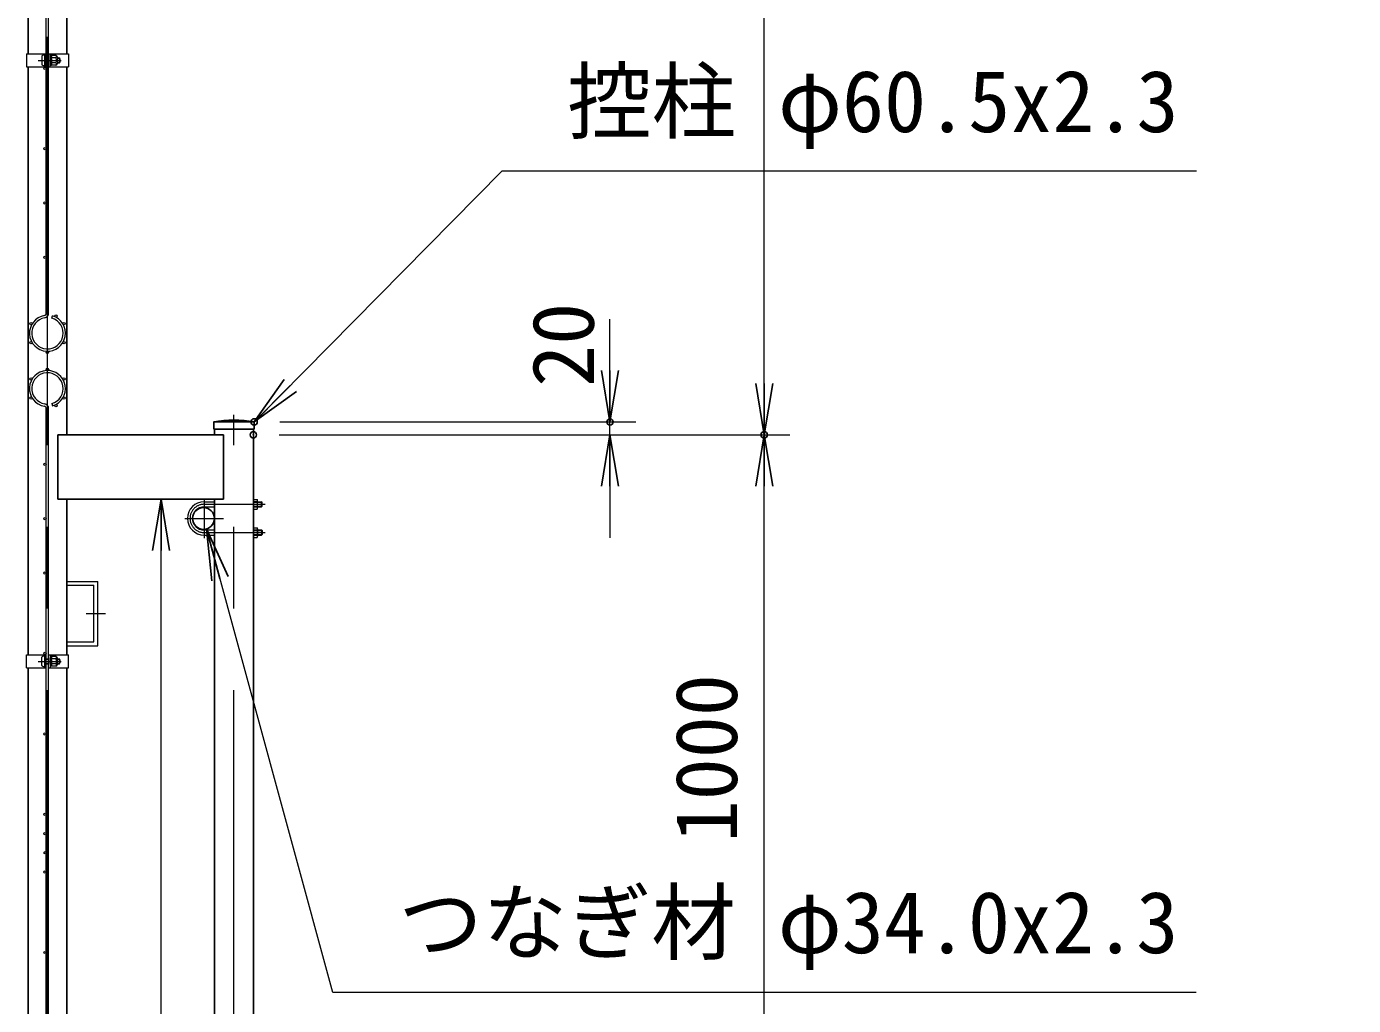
# Model space of a CAD drawing. Units: millimetres, scale not verified. Extents: x -8400 to 8400, y -5940 to 5940.
# Drawn here: x -1921 to 143, y 1596 to 3118 of the extents above; entities that cross this region are included whole.
import ezdxf
from ezdxf.enums import TextEntityAlignment as Align

# ---------------------------------------------------------------- set-up
doc = ezdxf.new("R2010")
doc.units = ezdxf.units.MM
doc.header["$LTSCALE"] = 20
doc.header["$PDMODE"] = 32
doc.header["$PDSIZE"] = 10
doc.linetypes.add('USER1', pattern=[50.8, 31.75, -6.35, 6.35, -6.35])
for name, color, linetype, lineweight in [('0-3_D-STR1', 1, 'Continuous', 25), ('0-4_D-STR-DIM', 7, 'Continuous', 13), ('0-A_D-STR3', 3, 'Continuous', 13), ('0-B_D-STR2', 7, 'Continuous', 13), ('0-C_D-BMK', 2, 'USER1', 13), ('0-D_D-STR-TXT', 7, 'Continuous', 13)]:
    doc.layers.add(name, color=color, linetype=linetype, lineweight=lineweight)
doc.layers.add('0-5_0', color=7, linetype='Continuous')
doc.layers.add('0-6_Defpoints', color=7, linetype='Continuous')
doc.styles.add('ＭＳ ゴシック', font='')
doc.styles.get('ＭＳ ゴシック').set_extended_font_data('MS Gothic')

# ---------------------------------------------------------------- blocks, each defined once
blk = doc.blocks.new('_Open')
at = {"layer": '0-5_0'}
blk.add_line((-20, 3.333), (0, 0), dxfattribs=at)
blk.add_lwpolyline([(-20, -3.333), (0, 0), (-20, 0)], dxfattribs=at)

msp = doc.modelspace()

# ---------------------------------------------------------------- linework, layer by layer
at = {"layer": '0-3_D-STR1'}
for p, q in [((-1919.12, 3645.25), (-1919.12, 3075.25)), ((-1858.62, 3075.25), (-1858.62, 3645.25)), ((-1919.12, 3055.25), (-1919.12, 2140.75)), ((-1858.62, 2483), (-1858.62, 3055.25)), ((-1567.42, 2503), (-1630.32, 2503)), ((-1630.32, 2503), (-1630.32, 2492)), ((-1567.42, 2492), (-1567.42, 2503)), ((-1614.87, 2483), (-1872.87, 2483)), ((-1872.87, 2483), (-1872.87, 2383)), ((-1567.42, 2492), (-1630.32, 2492)), ((-1629.12, 2492), (-1629.12, 2483)), ((-1614.87, 2483), (-1614.87, 2383)), ((-1568.62, -3617), (-1568.62, 2492)), ((-1614.87, 2383), (-1872.87, 2383)), ((-1858.62, 2140.75), (-1858.62, 2383)), ((-1629.12, 2383), (-1629.12, 1533)), ((-1919.12, 2120.75), (-1919.12, 1575.25)), ((-1858.62, 1575.25), (-1858.62, 2120.75))]:
    msp.add_line(p, q, dxfattribs=at)
msp.add_lwpolyline([(-1567.42, 2503), (-1630.32, 2503), (-1630.32, 2492)], dxfattribs=at)
msp.add_circle((-1646.12, 2353), 17, dxfattribs=at)
msp.add_arc((-1598.87, 2341.77), 164.27, 78.96219, 101.03781, dxfattribs=at)
msp.add_arc((-1598.87, 2341.77), 164.27, 78.96219, 101.03781, dxfattribs=at)
at = {"layer": '0-4_D-STR-DIM'}
for p, q in [((-773.87, 2563), (-773.87, 4006)), ((-1013.87, 2583), (-1013.87, 2663)), ((-1527.42, 2503), (-973.87, 2503)), ((-1013.87, 2483), (-1013.87, 2503)), ((-1528.62, 2483), (-733.87, 2483)), ((-1528.62, 2483), (-973.87, 2483)), ((-1528.62, 2483), (-733.87, 2483)), ((-1013.87, 2403), (-1013.87, 2323)), ((-773.87, 1563), (-773.87, 2403))]:
    msp.add_line(p, q, dxfattribs=at)
at = {"layer": '0-6_Defpoints'}
for p in [(-1567.42, 2503), (-1013.87, 2503), (-1568.62, 2483), (-1568.62, 2483), (-773.87, 2483)]:
    msp.add_point(p, dxfattribs=at)
at = {"layer": '0-A_D-STR3'}
for p, q in [((-1921.42, 3075.25), (-1890.67, 3075.25)), ((-1921.42, 3075.25), (-1921.42, 3055.25)), ((-1921.42, 3055.25), (-1890.67, 3055.25)), ((-1897.77, 3071.75), (-1897.77, 3058.75)), ((-1892.97, 3055.25), (-1892.97, 3075.25)), ((-1892.97, 3073.25), (-1892.97, 3057.25)), ((-1890.67, 3069.25), (-1887.07, 3069.25)), ((-1890.67, 3068.58), (-1887.07, 3068.58)), ((-1890.67, 3061.93), (-1887.07, 3061.93)), ((-1890.67, 3061.25), (-1887.07, 3061.25)), ((-1887.07, 3075.25), (-1856.32, 3075.25)), ((-1887.07, 3055.25), (-1856.32, 3055.25)), ((-1884.77, 3055.25), (-1884.77, 3075.25)), ((-1884.77, 3069.75), (-1884.39, 3072.91)), ((-1884.77, 3069.75), (-1884.77, 3060.75)), ((-1884.77, 3060.75), (-1884.39, 3057.59)), ((-1882.62, 3073), (-1884.29, 3073)), ((-1882.64, 3057.5), (-1884.29, 3057.5)), ((-1882.58, 3065.25), (-1882.58, 3072.98)), ((-1875.78, 3069.01), (-1882.58, 3069.01)), ((-1882.58, 3065.25), (-1882.58, 3057.53)), ((-1875.78, 3061.5), (-1882.58, 3061.5)), ((-1882.48, 3072.76), (-1882.52, 3072.93)), ((-1875.78, 3072.76), (-1882.48, 3072.76)), ((-1875.78, 3057.75), (-1882.48, 3057.75)), ((-1873.27, 3070.25), (-1873.27, 3060.25)), ((-1873.27, 3069.25), (-1869.97, 3069.25)), ((-1873.27, 3068.58), (-1869.65, 3068.58)), ((-1873.27, 3061.93), (-1869.65, 3061.93)), ((-1873.27, 3061.25), (-1869.97, 3061.25)), ((-1869.97, 3069.25), (-1869.97, 3061.25)), ((-1856.32, 3075.25), (-1856.32, 3055.25)), ((-1645.12, 2379), (-1629.12, 2379)), ((-1568.62, 2367.5), (-1568.62, 2382.5)), ((-1568.62, 2382.5), (-1562.92, 2382.5)), ((-1568.62, 2379), (-1555.92, 2379)), ((-1562.92, 2378.75), (-1568.62, 2378.75)), ((-1568.62, 2378.2), (-1555.12, 2378.2)), ((-1562.12, 2369.13), (-1562.12, 2380.76)), ((-1555.92, 2371), (-1555.92, 2379)), ((-1555.12, 2378.2), (-1555.92, 2379)), ((-1555.12, 2371.8), (-1555.12, 2378.2)), ((-1645.12, 2371), (-1629.12, 2371)), ((-1568.62, 2371.8), (-1555.12, 2371.8)), ((-1562.92, 2371.25), (-1568.62, 2371.25)), ((-1568.62, 2371), (-1555.92, 2371)), ((-1568.62, 2367.5), (-1562.92, 2367.5)), ((-1555.12, 2371.8), (-1555.92, 2371)), ((-1645.12, 2335), (-1629.12, 2335)), ((-1568.62, 2338.5), (-1562.92, 2338.5)), ((-1568.62, 2335), (-1555.92, 2335)), ((-1562.92, 2334.75), (-1568.62, 2334.75)), ((-1562.12, 2336.88), (-1562.12, 2325.24)), ((-1555.92, 2335), (-1555.92, 2327)), ((-1555.12, 2334.2), (-1555.92, 2335)), ((-1645.12, 2327), (-1629.12, 2327)), ((-1568.62, 2327.8), (-1555.12, 2327.8)), ((-1562.92, 2327.25), (-1568.62, 2327.25)), ((-1568.62, 2327), (-1555.92, 2327)), ((-1555.12, 2327.8), (-1555.92, 2327)), ((-1858.62, 2255), (-1810.62, 2255)), ((-1810.62, 2155), (-1810.62, 2255)), ((-1858.62, 2249), (-1816.62, 2249)), ((-1816.62, 2161), (-1816.62, 2249)), ((-1858.62, 2161), (-1816.62, 2161)), ((-1858.62, 2155), (-1810.62, 2155)), ((-1921.42, 2140.75), (-1890.67, 2140.75)), ((-1921.42, 2120.75), (-1921.42, 2140.75)), ((-1897.77, 2124.25), (-1897.77, 2137.25)), ((-1892.97, 2140.75), (-1892.97, 2120.75)), ((-1892.97, 2122.75), (-1892.97, 2138.75)), ((-1890.67, 2134.75), (-1887.07, 2134.75)), ((-1890.67, 2134.08), (-1887.07, 2134.08)), ((-1890.67, 2127.43), (-1887.07, 2127.43)), ((-1890.67, 2126.75), (-1887.07, 2126.75)), ((-1887.07, 2140.75), (-1856.32, 2140.75)), ((-1884.77, 2140.75), (-1884.77, 2120.75)), ((-1884.77, 2135.25), (-1884.39, 2138.41)), ((-1884.77, 2126.25), (-1884.77, 2135.25)), ((-1884.77, 2126.25), (-1884.39, 2123.09)), ((-1882.64, 2138.5), (-1884.29, 2138.5)), ((-1882.58, 2130.75), (-1882.58, 2138.48)), ((-1875.78, 2134.51), (-1882.58, 2134.51)), ((-1882.58, 2130.75), (-1882.58, 2123.03)), ((-1875.78, 2127), (-1882.58, 2127)), ((-1875.78, 2138.26), (-1882.48, 2138.26)), ((-1873.27, 2125.75), (-1873.27, 2135.75)), ((-1873.27, 2134.75), (-1869.97, 2134.75)), ((-1873.27, 2134.08), (-1869.65, 2134.08)), ((-1873.27, 2127.43), (-1869.65, 2127.43)), ((-1873.27, 2126.75), (-1869.97, 2126.75)), ((-1869.97, 2126.75), (-1869.97, 2134.75)), ((-1856.32, 2120.75), (-1856.32, 2140.75)), ((-1921.42, 2120.75), (-1890.67, 2120.75)), ((-1887.07, 2120.75), (-1856.32, 2120.75)), ((-1882.62, 2123), (-1884.29, 2123)), ((-1882.48, 2123.25), (-1882.52, 2123.08)), ((-1875.78, 2123.25), (-1882.48, 2123.25))]:
    msp.add_line(p, q, dxfattribs=at)
for points in [[(-1568.62, 2338.5), (-1568.62, 2323.5), (-1562.92, 2323.5)], [(-1568.62, 2334.2), (-1555.12, 2334.2), (-1555.12, 2327.8)]]:
    msp.add_lwpolyline(points, dxfattribs=at)
for centre, radius, start, end in [((-1884.29, 3072.9), 0.1, 90, 173), ((-1884.29, 3057.6), 0.1, 187, 270), ((-1882.64, 3057.6), 0.1, 270, 337.2244), ((-1882.62, 3072.9), 0.1, 15, 90), ((-1887.46, 3070.88), 5.32, 339.37322, 22.7756), ((-1887.46, 3059.62), 5.32, 337.2244, 20.62678), ((-1903.33, 3065.25), 21.19, 0, 10.20031), ((-1903.33, 3065.25), 21.19, 349.79969, 0), ((-1876.8, 3070.88), 2.13, 298.45309, 61.54691), ((-1881.54, 3065.25), 6.87, 0, 33.09348), ((-1881.54, 3065.25), 6.87, 326.90652, 0), ((-1876.8, 3059.62), 2.13, 298.45309, 61.54691), ((-1880.05, 3066), 8, 32.13463, 57.68315), ((-1880.05, 3064.51), 8, 302.31685, 327.86537), ((-1877.47, 3065.25), 8.5, 331.92751, 28.07249), ((-1645.12, 2353), 26, 90, 270), ((-1564.71, 2380.63), 2.59, 313.61134, 46.38866), ((-1571.31, 2375), 9.19, 335.91485, 24.08515), ((-1645.12, 2353), 18, 90, 270), ((-1564.68, 2369.38), 2.57, 313.14552, 46.85448), ((-1564.68, 2336.63), 2.57, 313.14552, 46.85448), ((-1571.31, 2331), 9.19, 335.91485, 24.08515), ((-1564.71, 2325.38), 2.59, 313.61134, 46.38866), ((-1884.29, 2138.4), 0.1, 90, 173), ((-1882.64, 2138.4), 0.1, 22.7756, 90), ((-1887.46, 2136.38), 5.32, 339.37322, 22.7756), ((-1887.46, 2125.12), 5.32, 337.2244, 20.62678), ((-1903.33, 2130.75), 21.19, 0, 10.20031), ((-1903.33, 2130.75), 21.19, 349.79969, 0), ((-1876.8, 2136.38), 2.13, 298.45309, 61.54691), ((-1881.54, 2130.75), 6.87, 0, 33.09348), ((-1881.54, 2130.75), 6.87, 326.90652, 0), ((-1876.8, 2125.12), 2.13, 298.45309, 61.54691), ((-1880.05, 2131.5), 8, 32.13463, 57.68315), ((-1877.47, 2130.75), 8.5, 331.92751, 28.07249), ((-1884.29, 2123.1), 0.1, 187, 270), ((-1882.62, 2123.1), 0.1, 270, 345), ((-1880.05, 2130.01), 8, 302.31685, 327.86537)]:
    msp.add_arc(centre, radius, start, end, dxfattribs=at)
for centre, start_param, end_param in [((-1892.97, 3071.75), 1.5707963, 3.1415927), ((-1892.97, 3058.75), 3.1415927, 4.712389), ((-1892.97, 2137.25), 1.5707963, 3.1415927), ((-1892.97, 2124.25), 3.1415927, 4.712389)]:
    msp.add_ellipse(centre, major_axis=(4.8, 0), ratio=0.3125, start_param=start_param, end_param=end_param, dxfattribs=at)
at = {"layer": '0-B_D-STR2'}
for p, q in [((-1890.67, 2672.14), (-1890.67, 4023.87)), ((-1887.07, 2672.14), (-1887.07, 4023.87)), ((-1881.9, 2664.39), (-1880.87, 2667.84)), ((-1890.67, 1172.14), (-1890.67, 2523.87)), ((-1887.07, 1172.14), (-1887.07, 2523.87)), ((-1881.9, 2531.62), (-1880.87, 2528.17))]:
    msp.add_line(p, q, dxfattribs=at)
for centre in [(-1892.47, 3053), (-1892.47, 2928), (-1892.47, 2843.5), (-1892.47, 2759), (-1875.76, 2667.76), (-1914.68, 2655.9), (-1863.07, 2655.9), (-1914.68, 2626.1), (-1863.07, 2626.1), (-1888.87, 2611.2), (-1888.87, 2584.8), (-1914.68, 2569.9), (-1863.07, 2569.9), (-1914.68, 2540.1), (-1863.07, 2540.1), (-1875.76, 2528.25), (-1892.47, 2437), (-1892.47, 2352.5), (-1892.47, 2268), (-1892.47, 2143), (-1892.47, 2018), (-1892.47, 1893), (-1892.47, 1863), (-1892.47, 1833), (-1892.47, 1803), (-1892.47, 1678)]:
    msp.add_circle(centre, 1.8, dxfattribs=at)
for centre, radius, start, end in [((-1888.87, 2641), 28, 99.83934, 73.39579), ((-1888.87, 2641), 24.4, 99.83934, 73.39579), ((-1894.27, 2672.14), 3.6, 279.83934, 0), ((-1894.27, 2672.14), 7.2, 279.83934, 0), ((-1888.87, 2555), 28, 286.60421, 260.16066), ((-1888.87, 2555), 24.4, 286.60421, 260.16066), ((-1894.27, 2523.87), 3.6, 0, 80.16066), ((-1894.27, 2523.87), 7.2, 0, 80.16066)]:
    msp.add_arc(centre, radius, start, end, dxfattribs=at)
at = {"layer": '0-C_D-BMK'}
for p, q in [((-1888.87, -3629), (-1888.87, 4098)), ((-1903.29, 3065.25), (-1867.55, 3065.25)), ((-1598.87, -3629), (-1598.87, 2514)), ((-1645.12, 2383.48), (-1645.12, 2322.53)), ((-1645.12, 2375), (-1550.37, 2375)), ((-1675.35, 2353), (-1614.89, 2353)), ((-1645.12, 2331), (-1550.37, 2331)), ((-1828.64, 2205), (-1798.61, 2205)), ((-1903.29, 2130.75), (-1867.55, 2130.75))]:
    msp.add_line(p, q, dxfattribs=at)
msp.add_arc((-1645.12, 2353), 22, 90, 270, dxfattribs=at)
at = {"layer": '0-D_D-STR-TXT'}
for points in [[(-101.73, 2892.83), (-1182.15, 2892.83), (-1566.02, 2504.43)], [(142.62, 1133), (-1712.19, 1133), (-1712.19, 2381)], [(-102.21, 1616.05), (-1444.88, 1616.05), (-1641.12, 2334.67)]]:
    msp.add_lwpolyline(points, dxfattribs=at)

# ---------------------------------------------------------------- block references
at = {"layer": '0-4_D-STR-DIM', "xscale": 4, "yscale": 4}
for p, rotation in [((-1013.87, 2503), 270), ((-773.87, 2483), 270), ((-1013.87, 2483), 90), ((-773.87, 2483), 90)]:
    msp.add_blockref('_Open', p, dxfattribs=dict(at, rotation=rotation))
at = {"layer": '0-D_D-STR-TXT', "xscale": 4, "yscale": 4}
for p, rotation in [((-1567.42, 2503), 225.33638), ((-1712.19, 2383), 90), ((-1641.65, 2336.6), 105.27361)]:
    msp.add_blockref('_Open', p, dxfattribs=dict(at, rotation=rotation))

# ---------------------------------------------------------------- texts
at = {"layer": '0-4_D-STR-DIM', "style": 'ＭＳ ゴシック'}
for s, p in [('20', (-1010.11, 2557.5)), ('1000', (-787.37, 1849.2))]:
    msp.add_text(s, height=96.19, rotation=90, dxfattribs=at).set_placement(p, align=Align.BOTTOM_LEFT)
at = {"layer": '0-D_D-STR-TXT', "style": 'ＭＳ ゴシック'}
for s, p in [('控柱 φ60.5x2.3', (-1080.3, 2924.85)), ('つなぎ材 φ34.0x2.3', (-1343.03, 1648.08))]:
    msp.add_text(s, height=96.19, dxfattribs=at).set_placement(p, align=Align.BOTTOM_LEFT)

doc.saveas('drawing.dxf')
